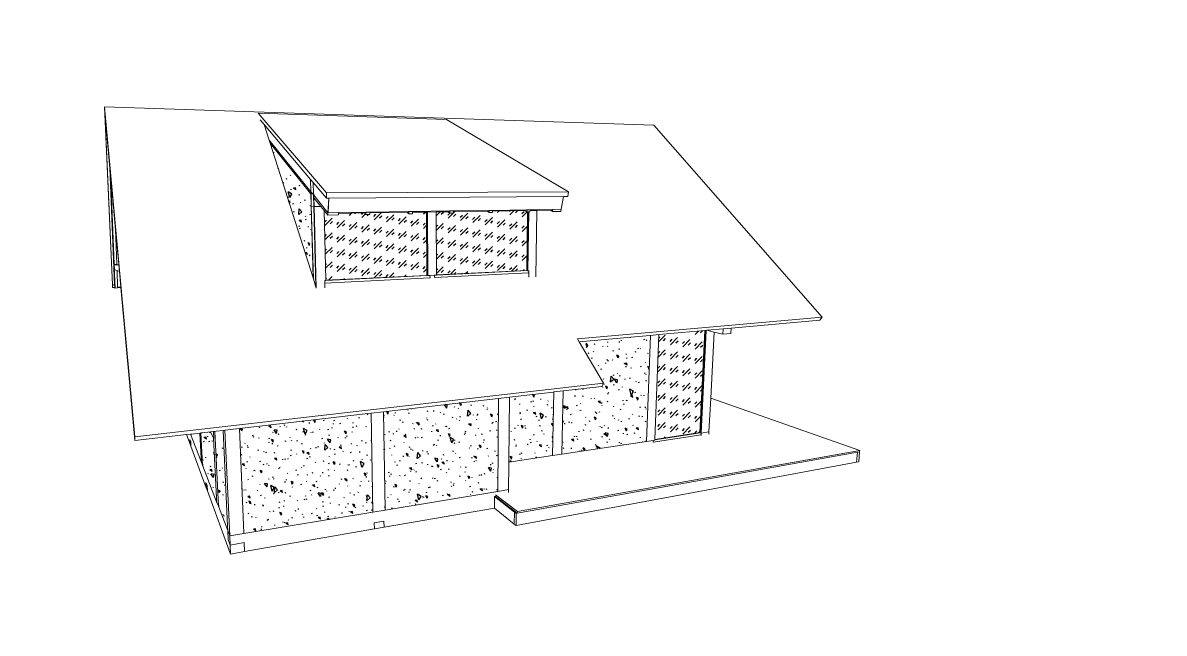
# Model space of a CAD drawing. Header units: millimetres. Extents: x 0 to 5040, y 0 to 770.
# Drawn here: x 1253 to 1809, y 0 to 297 of the extents above; entities that cross this region are included whole.
import ezdxf

# ---------------------------------------------------------------- set-up
doc = ezdxf.new("R2010")
doc.units = ezdxf.units.MM
doc.linetypes.add('K5LT32768', pattern=[0])
doc.layers.add('Системный слой', color=7, linetype='Continuous')
pattern_1 = [(40, (7.66, 6.428), (-20.5692, 24.5134), [2, -30]), (130, (9.193, 7.713), (-24.5134, -20.5692), [2, -30]), (85, (7.66, 6.428), (-20.56883, 24.51297), [2.828, -42.426]), (60, (9.193, 7.713), (-27.7128, 16), [2, -30]), (150, (10.192, 9.445), (-16, -27.7128), [2, -30]), (105, (9.193, 7.713), (-27.7123, 15.9997), [2.828, -42.426]), (80, (16.853, 14.141), (-26.0974, 4.60168), [1.5, -25]), (170, (17.114, 15.618), (-4.60168, -26.0974), [1.5, -25]), (125, (16.853, 14.141), (-26.09695, 4.6016), [2.121, -35.355]), (100, (-18.796, -15.771), (-15.75692, -2.77837), [1, -15]), (190, (-18.97, -14.787), (2.77837, -15.75692), [1, -15]), (145, (-18.796, -15.771), (-15.75733, -2.77844), [1.414, -21.213]), (70, (1.233, 14.088), (-15.03508, 5.47232), [1, -15]), (160, (1.575, 15.028), (-5.47232, -15.03508), [1, -15]), (115, (1.233, 14.088), (-15.03547, 5.47246), [1.414, -21.213]), (85, (0, 0), (-9.351857, 7.84492), [0.3, -10]), (65, (0, 0), (-2.418448, 6.64463), [0.3, -10]), (105, (0, 0), (-6.193075, 7.658056), [0.5, -12]), (110, (0, 0), (-7.94593, 1.36463), [0.5, -7])]

# ---------------------------------------------------------------- blocks, each defined once
blk = doc.blocks.new('U59')
at = {"layer": 'Системный слой', "color": 7, "linetype": 'K5LT32768', "lineweight": 18}
for p, q in [((1293.18, 256.17), (1293.36, 253.54)), ((1307.93, 95.58), (1293.18, 256.17)), ((1293.18, 256.17), (1560.66, 247.15)), ((1293.18, 256.17), (1297.04, 169.5)), ((1297.08, 169.51), (1293.36, 253.54)), ((1293.36, 253.54), (1295.85, 226.32)), ((1367.97, 252.98), (1401.34, 214.22)), ((1367.97, 252.98), (1459.63, 249.96)), ((1370.93, 247.49), (1368.96, 249.82)), ((1373.34, 239.94), (1370.93, 247.49)), ((1393.54, 220.73), (1370.93, 247.49)), ((1519.16, 214.82), (1459.63, 249.96)), ((1560.66, 247.15), (1642.56, 153.72)), ((1373.84, 238.37), (1373.34, 239.94)), ((1393.7, 214.83), (1373.34, 239.94)), ((1393.49, 213.94), (1373.84, 238.37)), ((1394.71, 172.84), (1373.84, 238.37)), ((1298.12, 169.55), (1295.85, 226.32)), ((1295.85, 226.32), (1295.85, 226.31)), ((1295.85, 226.31), (1298.12, 169.55)), ((1295.85, 226.31), (1296.05, 224.12)), ((1297.82, 179.5), (1296.05, 224.12)), ((1296.05, 224.12), (1296.12, 223.39)), ((1296.12, 223.39), (1297.86, 179.35)), ((1296.12, 223.39), (1298.59, 196.4)), ((1393.7, 214.83), (1393.54, 220.73)), ((1394.77, 219.28), (1393.54, 220.73)), ((1394.91, 213.87), (1394.77, 219.28)), ((1401.21, 211.65), (1394.77, 219.28)), ((1393.49, 213.94), (1393.58, 213.94)), ((1393.75, 207.78), (1393.58, 213.94)), ((1393.58, 213.94), (1393.73, 213.93)), ((1393.73, 213.93), (1393.7, 214.83)), ((1394.46, 213.89), (1393.7, 214.83)), ((1393.89, 207.76), (1393.73, 213.93)), ((1393.73, 213.93), (1394.46, 213.89)), ((1394.93, 213.31), (1394.46, 213.89)), ((1394.46, 213.89), (1394.91, 213.87)), ((1394.93, 213.31), (1394.91, 213.87)), ((1394.91, 213.87), (1395.06, 213.86)), ((1395.08, 207.63), (1394.93, 213.31)), ((1395.08, 213.12), (1394.93, 213.31)), ((1395.06, 213.86), (1395.08, 213.12)), ((1402, 204.59), (1395.08, 213.12)), ((1395.08, 213.12), (1395.12, 211.91)), ((1395.12, 211.91), (1395.23, 207.62)), ((1398.54, 207.66), (1395.12, 211.91)), ((1401.34, 214.22), (1401.21, 211.65)), ((1402.36, 211.66), (1401.21, 211.65)), ((1401.34, 214.22), (1519.16, 214.82)), ((1402, 204.59), (1402.36, 211.66)), ((1402.39, 211.66), (1402.02, 204.56)), ((1402.39, 211.66), (1402.36, 211.66)), ((1516.7, 212.54), (1402.39, 211.66)), ((1515.62, 206.25), (1516.7, 212.54)), ((1518.76, 212.55), (1516.7, 212.54)), ((1518.76, 212.55), (1519.16, 214.82)), ((1393.75, 207.78), (1394.71, 172.84)), ((1393.89, 207.76), (1393.75, 207.78)), ((1394.87, 172.35), (1393.89, 207.76)), ((1395.08, 207.63), (1393.89, 207.76)), ((1395.23, 207.62), (1395.08, 207.63)), ((1395.08, 207.63), (1396.14, 168.34)), ((1398.54, 207.66), (1395.23, 207.62)), ((1396.3, 167.84), (1395.23, 207.62)), ((1400.13, 205.68), (1398.54, 207.66)), ((1401.94, 203.43), (1400.13, 205.68)), ((1400.13, 205.68), (1400.98, 171.76)), ((1480.25, 205.73), (1463.1, 205.47)), ((1480.56, 205.73), (1480.25, 205.73)), ((1480.42, 204.68), (1480.56, 205.73)), ((1482.19, 205.75), (1480.56, 205.73)), ((1482.19, 205.75), (1482.14, 205.42)), ((1497.8, 205.66), (1482.14, 205.42)), ((1498.6, 206), (1482.19, 205.75)), ((1498.55, 205.67), (1497.8, 205.66)), ((1498.78, 204.98), (1497.8, 205.66)), ((1498.94, 206), (1498.6, 206)), ((1498.78, 204.98), (1498.94, 206)), ((1500.5, 206.03), (1498.94, 206)), ((1500.45, 205.7), (1500.34, 205)), ((1500.5, 206.03), (1500.45, 205.7)), ((1503.63, 205.74), (1500.45, 205.7)), ((1511.19, 206.18), (1500.5, 206.03)), ((1503.63, 205.74), (1503.13, 173.37)), ((1510.35, 205.85), (1503.63, 205.74)), ((1511.14, 205.86), (1510.35, 205.85)), ((1511.37, 205.18), (1510.35, 205.85)), ((1511.54, 206.19), (1511.19, 206.18)), ((1511.37, 205.18), (1511.54, 206.19)), ((1515.58, 206.25), (1511.54, 206.19)), ((1515.58, 206.25), (1515.41, 205.24)), ((1515.62, 206.25), (1515.58, 206.25)), ((1401.94, 203.43), (1402, 204.59)), ((1407.04, 203.51), (1401.94, 203.43)), ((1402.02, 204.56), (1402, 204.59)), ((1407.11, 204.64), (1402.02, 204.56)), ((1407.09, 204.28), (1407.04, 203.51)), ((1407.11, 204.64), (1407.09, 204.28)), ((1419.81, 204.47), (1407.09, 204.28)), ((1420.35, 204.84), (1407.11, 204.64)), ((1420.32, 204.48), (1419.81, 204.47)), ((1420.49, 203.73), (1419.81, 204.47)), ((1420.57, 204.84), (1420.35, 204.84)), ((1420.49, 203.73), (1420.57, 204.84)), ((1422.34, 203.75), (1420.49, 203.73)), ((1422.42, 204.87), (1420.57, 204.84)), ((1422.4, 204.51), (1422.34, 203.75)), ((1422.42, 204.87), (1422.4, 204.51)), ((1440.55, 204.78), (1422.4, 204.51)), ((1441.17, 205.14), (1422.42, 204.87)), ((1441.14, 204.79), (1440.55, 204.78)), ((1441.33, 204.06), (1440.55, 204.78)), ((1441.43, 205.15), (1441.17, 205.14)), ((1441.33, 204.06), (1441.43, 205.15)), ((1443.1, 204.09), (1441.33, 204.06)), ((1443.2, 205.17), (1441.43, 205.15)), ((1443.17, 204.82), (1443.1, 204.09)), ((1443.2, 205.17), (1443.17, 204.82)), ((1450.01, 204.93), (1443.17, 204.82)), ((1461.12, 205.44), (1443.2, 205.17)), ((1450.18, 174.12), (1450.01, 204.93)), ((1450.06, 204.93), (1450.01, 204.93)), ((1450.23, 174.11), (1450.06, 204.93)), ((1450.22, 204.93), (1450.06, 204.93)), ((1450.43, 204.94), (1450.22, 204.93)), ((1450.39, 174.07), (1450.22, 204.93)), ((1454.75, 205), (1450.43, 204.94)), ((1450.43, 204.94), (1450.6, 174.01)), ((1460.43, 205.09), (1454.75, 205)), ((1454.75, 205), (1454.87, 174.35)), ((1461.08, 205.1), (1460.43, 205.09)), ((1461.28, 204.38), (1460.43, 205.09)), ((1461.41, 205.45), (1461.12, 205.44)), ((1461.28, 204.38), (1461.41, 205.45)), ((1462.98, 204.41), (1461.28, 204.38)), ((1463.1, 205.47), (1461.41, 205.45)), ((1463.06, 205.13), (1462.98, 204.41)), ((1463.1, 205.47), (1463.06, 205.13)), ((1479.5, 205.38), (1463.06, 205.13)), ((1480.2, 205.39), (1479.5, 205.38)), ((1480.42, 204.68), (1479.5, 205.38)), ((1482.04, 204.71), (1480.42, 204.68)), ((1482.14, 205.42), (1482.04, 204.71)), ((1499.22, 204.99), (1498.78, 204.98)), ((1498.83, 176.46), (1499.22, 204.99)), ((1499.28, 204.99), (1498.89, 176.45)), ((1499.09, 176.41), (1499.48, 204.99)), ((1499.28, 204.99), (1499.22, 204.99)), ((1499.48, 204.99), (1499.28, 204.99)), ((1499.35, 176.35), (1499.75, 204.99)), ((1499.75, 204.99), (1499.48, 204.99)), ((1500.34, 205), (1499.75, 204.99)), ((1515.41, 205.24), (1511.37, 205.18)), ((1299.17, 179.49), (1298.59, 196.4)), ((1298.59, 196.4), (1300.14, 179.52)), ((1297.82, 179.31), (1297.81, 179.53)), ((1297.81, 179.53), (1297.82, 179.5)), ((1297.82, 179.31), (1297.82, 179.5)), ((1297.82, 179.5), (1297.86, 179.35)), ((1297.82, 179.5), (1297.82, 179.5)), ((1298.27, 168.13), (1297.82, 179.31)), ((1297.91, 178.08), (1297.82, 179.31)), ((1297.82, 179.31), (1297.82, 179.31)), ((1297.86, 179.35), (1299.17, 179.39)), ((1297.9, 179.16), (1297.86, 179.35)), ((1300.16, 179.24), (1297.9, 179.16)), ((1297.9, 179.16), (1298.05, 176.82)), ((1297.91, 178.08), (1298.31, 167.94)), ((1297.91, 178.08), (1297.96, 177.21)), ((1299.17, 179.39), (1299.17, 179.49)), ((1300.14, 179.52), (1300.16, 179.24)), ((1300.16, 179.24), (1300.46, 176)), ((1298.05, 176.82), (1297.96, 177.21)), ((1298.05, 176.82), (1299.27, 176.41)), ((1299.27, 176.41), (1300.46, 176)), ((1299.55, 168.34), (1299.27, 176.41)), ((1300.46, 176), (1301.15, 168.41)), ((1394.87, 172.35), (1394.71, 172.84)), ((1394.87, 172.35), (1396.14, 168.34)), ((1400.42, 170.38), (1451.68, 172.91)), ((1400.98, 171.76), (1450.18, 174.12)), ((1400.98, 171.69), (1450.39, 174.07)), ((1450.23, 174.11), (1450.18, 174.12)), ((1450.39, 174.07), (1450.23, 174.11)), ((1450.39, 174.07), (1450.6, 174.01)), ((1450.6, 174.01), (1451.46, 174.05)), ((1451.46, 174.05), (1451.67, 174.06)), ((1451.68, 172.91), (1451.46, 172.97)), ((1453.8, 174.16), (1451.67, 174.06)), ((1451.67, 174.06), (1451.68, 172.91)), ((1453.8, 174.16), (1454.87, 174.21)), ((1453.8, 174.16), (1453.81, 173.09)), ((1453.81, 173.02), (1499.81, 175.29)), ((1453.81, 173.09), (1453.81, 173.02)), ((1454.87, 174.35), (1498.83, 176.46)), ((1454.87, 174.28), (1499.09, 176.41)), ((1454.87, 174.35), (1454.87, 174.28)), ((1454.87, 174.28), (1454.87, 174.21)), ((1498.89, 176.45), (1498.83, 176.46)), ((1499.09, 176.41), (1498.89, 176.45)), ((1499.35, 176.35), (1499.09, 176.41)), ((1499.57, 176.36), (1499.35, 176.35)), ((1499.81, 175.29), (1499.55, 175.35)), ((1499.83, 176.38), (1499.57, 176.36)), ((1499.79, 173.19), (1499.81, 175.29)), ((1499.81, 175.29), (1499.83, 176.38)), ((1297.04, 169.5), (1297.14, 168.18)), ((1297.08, 169.51), (1298.12, 169.55)), ((1297.14, 168.18), (1297.08, 169.51)), ((1298.25, 168.23), (1297.14, 168.18)), ((1298.15, 168.7), (1298.12, 169.55)), ((1298.27, 168.13), (1298.15, 168.7)), ((1298.15, 168.7), (1298.15, 168.69)), ((1298.15, 168.7), (1298.15, 168.7)), ((1298.15, 168.69), (1298.25, 168.23)), ((1298.25, 168.23), (1298.27, 168.12)), ((1298.27, 168.12), (1298.27, 168.13)), ((1298.27, 168.13), (1298.27, 168.13)), ((1298.27, 168.12), (1298.27, 168.13)), ((1298.27, 168.12), (1298.27, 168.12)), ((1298.31, 167.94), (1298.27, 168.12)), ((1298.31, 167.94), (1299.56, 168)), ((1301.15, 168.41), (1299.55, 168.34)), ((1299.55, 168.18), (1299.55, 168.34)), ((1301.17, 168.26), (1299.55, 168.18)), ((1299.56, 168), (1299.55, 168.18)), ((1301.15, 168.41), (1301.17, 168.26)), ((1301.17, 168.26), (1308, 93.68)), ((1400.98, 171.62), (1400.39, 171.59)), ((1400.39, 171.59), (1400.41, 170.46)), ((1400.41, 170.46), (1400.42, 170.38)), ((1400.47, 168.05), (1400.42, 170.38)), ((1400.98, 171.76), (1400.98, 171.69)), ((1400.98, 171.69), (1400.98, 171.62)), ((1642.56, 153.72), (1523.51, 143.28)), ((1598.32, 148.43), (1641.51, 152.3)), ((1642.56, 153.72), (1641.51, 152.3)), ((1524.37, 141.81), (1558.72, 144.89)), ((1557.08, 93.34), (1559.03, 144.92)), ((1558.72, 144.89), (1559.03, 144.92)), ((1559.03, 144.92), (1563.14, 145.28)), ((1563.14, 145.28), (1561.13, 94.32)), ((1563.14, 145.28), (1585.51, 147.28)), ((1583.11, 97.63), (1585.51, 147.28)), ((1585.6, 147.29), (1583.19, 97.6)), ((1583.43, 97.5), (1585.85, 147.31)), ((1583.75, 97.37), (1586.18, 147.34)), ((1585.51, 147.28), (1585.6, 147.29)), ((1585.6, 147.29), (1585.85, 147.31)), ((1585.85, 147.31), (1586.18, 147.34)), ((1586.18, 147.34), (1586.53, 147.38)), ((1586.53, 147.38), (1594.41, 148.08)), ((1586.53, 147.38), (1589.96, 146.55)), ((1589.96, 146.55), (1588.34, 114.3)), ((1589.96, 146.55), (1594.28, 145.51)), ((1594.28, 145.51), (1594.41, 148.08)), ((1598.19, 145.87), (1594.28, 145.51)), ((1594.41, 148.08), (1598.32, 148.43)), ((1598.32, 148.43), (1598.19, 145.87)), ((1523.51, 143.28), (1524.37, 141.81)), ((1524.37, 141.81), (1536.2, 121.68)), ((1536.2, 121.68), (1307.93, 95.58)), ((1490.4, 114.86), (1511.67, 117.33)), ((1511.94, 117.36), (1511.35, 86.42)), ((1511.67, 117.33), (1511.94, 117.36)), ((1511.94, 117.36), (1516.48, 117.88)), ((1515.84, 87.3), (1516.48, 117.88)), ((1516.48, 117.88), (1535.34, 120.07)), ((1536.2, 121.68), (1535.34, 120.07)), ((1429.11, 107.74), (1484.81, 114.21)), ((1485.08, 114.24), (1484.7, 68.98)), ((1484.81, 114.21), (1485.08, 114.24)), ((1485.08, 114.24), (1490.4, 114.86)), ((1490.07, 83.4), (1490.4, 114.86)), ((1588.34, 114.3), (1587.52, 97.94)), ((1660.91, 88.95), (1588.34, 114.3)), ((1358.84, 99.58), (1422.84, 107.01)), ((1422.84, 107.01), (1423.03, 107.04)), ((1423.03, 107.04), (1429.11, 107.74)), ((1423.03, 107.04), (1423.84, 58.87)), ((1429.79, 60.12), (1429.11, 107.74)), ((1308, 93.68), (1307.93, 95.58)), ((1308, 93.68), (1333.18, 96.6)), ((1333.18, 96.6), (1335.13, 96.83)), ((1334.87, 92.02), (1333.18, 96.6)), ((1335.13, 96.83), (1335.63, 96.89)), ((1340.27, 83.48), (1335.13, 96.83)), ((1335.63, 96.89), (1339.57, 97.35)), ((1339.57, 97.35), (1340.12, 97.41)), ((1340.18, 85.19), (1339.57, 97.35)), ((1340.12, 97.41), (1340.68, 97.48)), ((1340.12, 97.41), (1340.91, 81.83)), ((1340.68, 97.48), (1344.87, 97.96)), ((1344.87, 97.96), (1346.21, 98.12)), ((1346.29, 94.92), (1344.87, 97.96)), ((1346.21, 98.12), (1346.88, 98.19)), ((1346.38, 94.75), (1346.21, 98.12)), ((1346.29, 94.92), (1346.38, 94.75)), ((1347.69, 65.91), (1346.29, 94.92)), ((1346.88, 98.19), (1347.52, 98.27)), ((1348.62, 61.81), (1346.88, 98.19)), ((1347.52, 98.27), (1350.96, 98.67)), ((1350.96, 98.67), (1351.85, 98.77)), ((1350.96, 98.67), (1353.11, 51.99)), ((1351.85, 98.77), (1358.84, 99.58)), ((1354.2, 47.31), (1351.85, 98.77)), ((1358.84, 99.58), (1361.03, 48.72)), ((1583.7, 96.45), (1560.27, 92.88)), ((1561.12, 94.13), (1583.43, 97.5)), ((1561.13, 94.32), (1583.11, 97.63)), ((1583.19, 97.6), (1583.11, 97.63)), ((1583.43, 97.5), (1583.19, 97.6)), ((1583.7, 96.45), (1583.38, 96.59)), ((1583.43, 97.5), (1583.75, 97.37)), ((1583.69, 96.18), (1583.7, 96.45)), ((1583.7, 96.45), (1583.75, 97.37)), ((1583.75, 97.37), (1587.52, 97.94)), ((1587.52, 97.94), (1587.46, 96.76)), ((1335.15, 93.21), (1334.75, 94.28)), ((1334.75, 94.28), (1334.87, 92.02)), ((1335.27, 90.92), (1334.87, 92.02)), ((1335.27, 90.92), (1335.15, 93.21)), ((1342.72, 70.74), (1335.27, 90.92)), ((1494.21, 59.14), (1660.91, 88.95)), ((1557.08, 93.34), (1515.83, 87.1)), ((1557.08, 93.34), (1556.78, 93.48)), ((1560.31, 93.83), (1557.08, 93.34)), ((1560.27, 92.88), (1560.28, 93.07)), ((1560.28, 93.07), (1560.31, 93.83)), ((1561.11, 93.95), (1560.31, 93.83)), ((1561.12, 94.13), (1561.11, 93.95)), ((1561.13, 94.32), (1561.12, 94.13)), ((1660.85, 88.27), (1660.91, 88.95)), ((1340.27, 83.48), (1340.18, 85.19)), ((1340.27, 83.48), (1340.91, 81.83)), ((1511.35, 86.42), (1490.06, 83.2)), ((1490.06, 83.2), (1490.07, 83.4)), ((1659.76, 88.08), (1494.19, 58.32)), ((1511.09, 86.58), (1511.35, 86.42)), ((1511.35, 86.42), (1515.83, 87.1)), ((1515.83, 87.1), (1515.84, 87.3)), ((1659.76, 88.08), (1659.38, 83.25)), ((1659.38, 83.25), (1660.46, 83.45)), ((1660.85, 88.27), (1659.76, 88.08)), ((1660.46, 83.45), (1660.85, 88.27)), ((1340.91, 81.83), (1341.46, 81.9)), ((1347.78, 63.98), (1340.91, 81.83)), ((1489.92, 69.85), (1490.05, 81.88)), ((1490.05, 81.88), (1490.06, 83.2)), ((1493.58, 52.37), (1659.38, 83.25)), ((1343.13, 71.89), (1342.58, 73.36)), ((1342.72, 70.74), (1342.58, 73.36)), ((1343.27, 69.24), (1342.72, 70.74)), ((1343.13, 71.89), (1343.27, 69.24)), ((1354.61, 38.47), (1343.27, 69.24)), ((1429.79, 59.86), (1484.7, 68.98)), ((1483.63, 67.35), (1494.21, 59.14)), ((1484.44, 69.18), (1484.7, 68.98)), ((1484.7, 68.98), (1489.92, 69.85)), ((1489.92, 69.85), (1489.91, 68.4)), ((1347.78, 63.98), (1347.69, 65.91)), ((1348.62, 61.81), (1347.78, 63.98)), ((1349.25, 61.91), (1348.62, 61.81)), ((1353.21, 49.89), (1348.62, 61.81)), ((1483.06, 60.9), (1483.1, 66.48)), ((1483.1, 66.48), (1483.63, 66.57)), ((1492.78, 58.9), (1483.1, 66.48)), ((1483.63, 66.57), (1493.33, 59)), ((1361.04, 48.45), (1423.84, 58.87)), ((1423.65, 59.1), (1423.84, 58.87)), ((1423.84, 58.87), (1429.79, 59.86)), ((1483.06, 60.9), (1429.32, 51.52)), ((1429.79, 59.86), (1429.79, 60.12)), ((1483.06, 60.9), (1492.71, 53.06)), ((1492.71, 53.06), (1492.78, 58.9)), ((1492.78, 58.9), (1493.33, 59)), ((1493.65, 58.22), (1492.78, 58.9)), ((1494.19, 58.32), (1493.33, 59)), ((1493.58, 52.37), (1493.65, 58.22)), ((1494.19, 58.32), (1493.65, 58.22)), ((1494.21, 59.14), (1494.19, 58.32)), ((1353.11, 51.99), (1353.21, 49.89)), ((1424.57, 50.69), (1361.42, 39.66)), ((1424.53, 53.64), (1429.27, 54.45)), ((1424.57, 50.69), (1424.53, 53.64)), ((1429.32, 51.52), (1424.57, 50.69)), ((1429.27, 54.45), (1429.32, 51.52)), ((1492.71, 53.06), (1493.58, 52.37)), ((1353.41, 45.52), (1353.21, 49.89)), ((1354.2, 47.31), (1353.21, 49.89)), ((1353.41, 45.52), (1354.41, 42.88)), ((1361.04, 48.45), (1354.2, 47.31)), ((1354.2, 47.31), (1354.41, 42.88)), ((1361.03, 48.72), (1361.04, 48.45)), ((1354.41, 42.88), (1361.23, 44.04)), ((1354.41, 42.88), (1354.61, 38.47)), ((1361.42, 39.66), (1354.61, 38.47)), ((1361.42, 39.66), (1361.23, 44.04))]:
    blk.add_line(p, q, dxfattribs=at)

msp = doc.modelspace()

# ---------------------------------------------------------------- hatches: boundary and pattern name
at = {"layer": 'Системный слой'}
h = msp.add_hatch(dxfattribs=at)
h.set_pattern_fill('', angle=40, style=0, pattern_type=0)
h.set_pattern_definition(pattern_1)
h.paths.add_polyline_path([(1340.11929, 97.41011), (1340.90783, 81.82895), (1347.78457, 63.97543), (1347.69132, 65.91253), (1346.29481, 94.92192), (1344.86901, 97.96149), (1340.67996, 97.47519)])
h.paths.add_polyline_path([(1353.11358, 51.98907), (1350.95857, 98.66841), (1347.52141, 98.2694), (1346.87776, 98.19468), (1348.61828, 61.81092), (1353.21056, 49.88836)])
h.paths.add_polyline_path([(1373.83673, 238.3719), (1394.7093, 172.84009), (1393.74812, 207.77817), (1393.57871, 213.93609), (1393.48565, 213.94076)])
h = msp.add_hatch(dxfattribs=at)
h.set_pattern_fill('', angle=45, style=0, pattern_type=0)
h.set_pattern_definition([(45, (0, 0), (4e-16, 7.071068), [5, -3.5]), (45, (2.6517, 0.884), (4e-16, 7.071068), [1.5, -7]), (45, (-0.177, 1.591), (4e-16, 7.071068), [1.5, -7])])
h.paths.add_polyline_path([(1400.97598, 171.76156), (1450.1781, 174.12424), (1450.00643, 204.92851), (1443.16706, 204.8244), (1443.09698, 204.08708), (1441.32764, 204.05877), (1440.55432, 204.78462), (1422.39714, 204.50821), (1422.34212, 203.75498), (1420.49425, 203.72541), (1419.80517, 204.46875), (1407.08512, 204.27511), (1407.04165, 203.51015), (1401.94019, 203.42852), (1400.12646, 205.6837)])
h.paths.add_polyline_path([(1479.49808, 205.37747), (1463.06362, 205.12729), (1462.97978, 204.40523), (1461.28407, 204.37809), (1460.43412, 205.08726), (1454.75271, 205.00077), (1454.86672, 174.34939), (1498.82622, 176.46032), (1499.21537, 204.98504), (1498.77857, 204.97805), (1497.7954, 205.65601), (1482.14076, 205.4177), (1482.04434, 204.71028), (1480.41776, 204.68426)])
h.paths.add_polyline_path([(1583.10808, 97.63303), (1585.5128, 147.28486), (1563.13941, 145.28276), (1561.12501, 94.31818)])
h = msp.add_hatch(dxfattribs=at)
h.set_pattern_fill('', angle=40, style=0, pattern_type=0)
h.set_pattern_definition(pattern_1)
h.paths.add_polyline_path([(1422.84083, 107.01303), (1358.84334, 99.58373), (1361.02736, 48.71933), (1361.03913, 48.44506), (1423.83958, 58.8736), (1423.03306, 107.03534)])
h.paths.add_polyline_path([(1484.8111, 114.20699), (1429.10552, 107.74028), (1429.78539, 60.11871), (1429.78906, 59.86156), (1484.69822, 68.97969), (1485.07934, 114.23813)])
h.paths.add_polyline_path([(1511.34813, 86.42153), (1511.94433, 117.35682), (1511.67496, 117.32555), (1490.39929, 114.85571), (1490.06678, 83.40343), (1490.06466, 83.20271)])
h.paths.add_polyline_path([(1516.48341, 117.88375), (1515.8379, 87.2952), (1515.83378, 87.09992), (1557.07866, 93.33764), (1559.03289, 144.91528), (1558.72043, 144.88732), (1524.36776, 141.81325), (1536.19972, 121.6767), (1535.34442, 120.07327)])

# ---------------------------------------------------------------- block references
msp.add_blockref('U59', (0, 0), dxfattribs=at)

doc.saveas('drawing.dxf')
